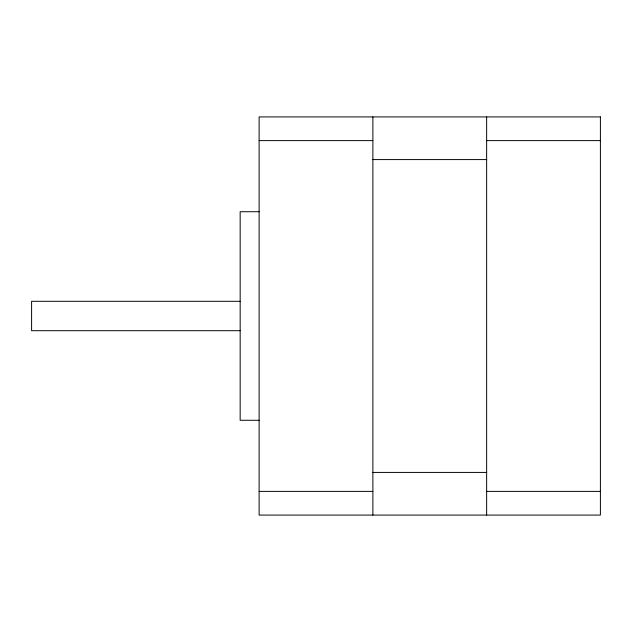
<?xml version="1.0" encoding="UTF-8"?>
<svg xmlns="http://www.w3.org/2000/svg" width="632" height="632" viewBox="0 0 632 632"><rect width="100%" height="100%" fill="white"/><g stroke="black" fill="none" stroke-linecap="round" stroke-linejoin="round"><path stroke-width="0.95" d="M259.12 140.62L372.88 140.62M486.64 140.62L600.4 140.62M372.88 159.58L486.64 159.58M259.12 211.728L240.16 211.728L240.16 420.272L259.12 420.272M240.16 301.298L31.6 301.298L31.6 330.702L240.16 330.702M372.88 472.42L486.64 472.42M259.12 491.38L372.88 491.38M486.64 491.38L600.4 491.38M486.64 116.92L486.64 515.08M372.88 116.92L372.88 515.08M600.4 116.92L259.12 116.92L259.12 515.08L600.4 515.08L600.4 116.92"/></g></svg>
